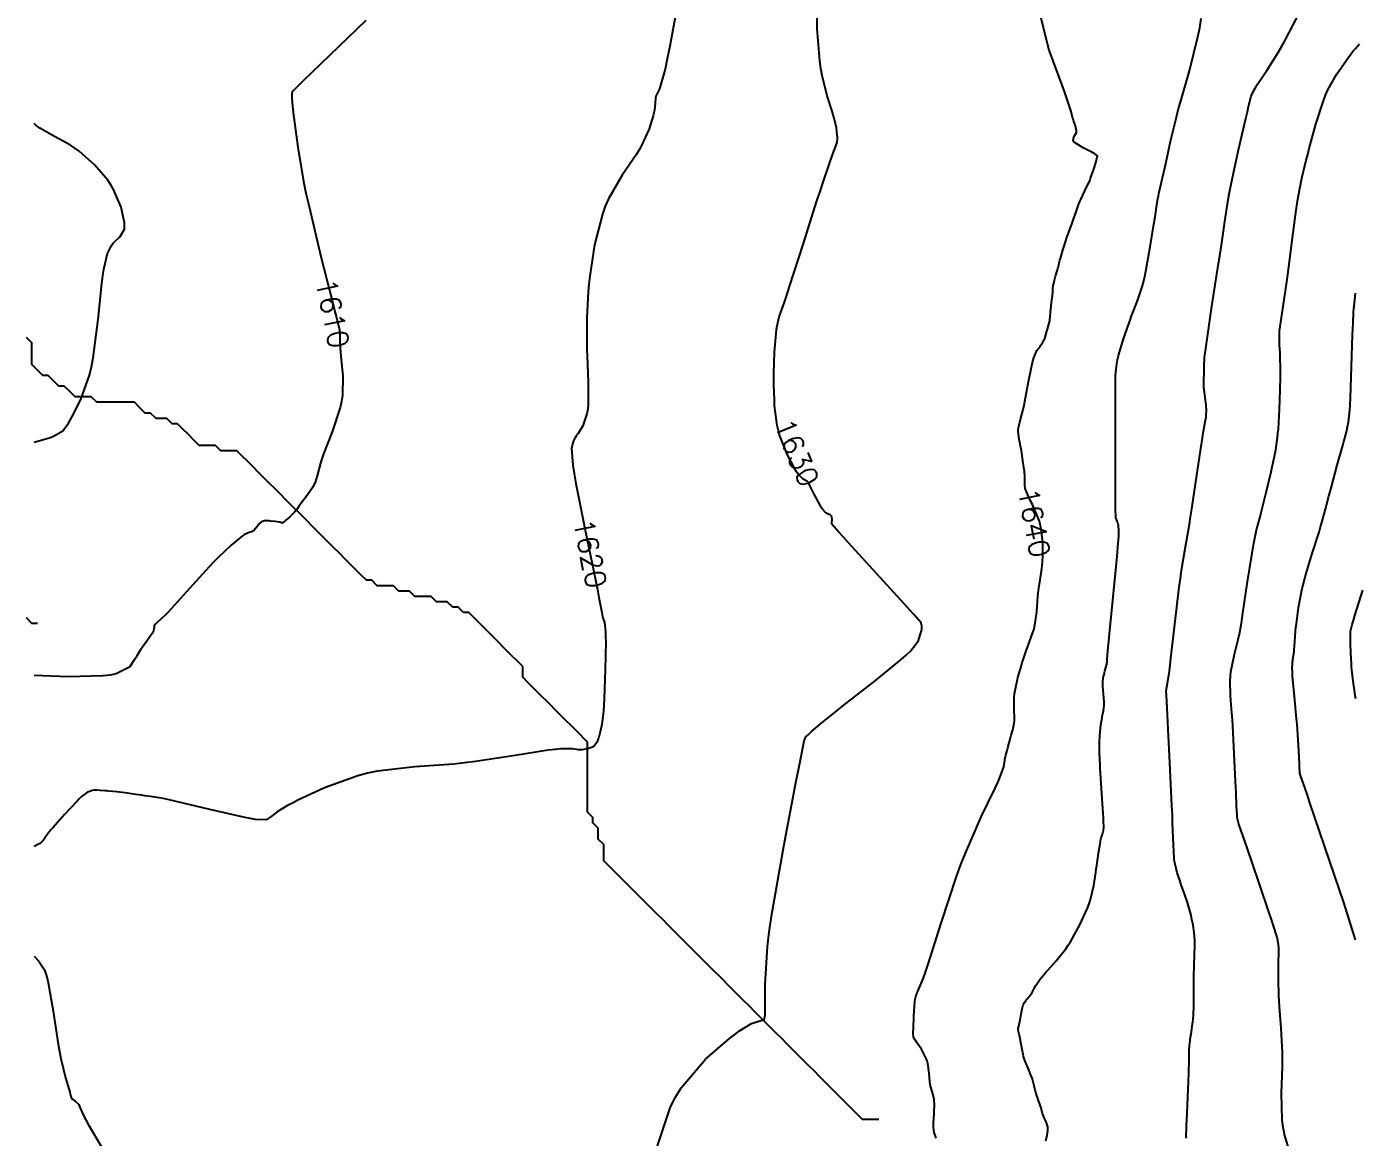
# Model space of a CAD drawing. Header units: metres. Extents: x 68 to 838477, y 94 to 1191015.
# Drawn here: x 837475.1 to 837721.4, y 1189446 to 1189651.9 of the extents above; entities that cross this region are included whole.
import ezdxf

# ---------------------------------------------------------------- set-up
doc = ezdxf.new("R2010")
doc.units = ezdxf.units.M
doc.header["$LTSCALE"] = 0.3
doc.layers.add('COTAS 10', color=1, linetype='Continuous')
doc.layers.add('DRENAJE', color=5, linetype='Continuous', lineweight=25)
doc.styles.get("Standard").update_dxf_attribs({"font": 'simplex.shx'})

msp = doc.modelspace()

# ---------------------------------------------------------------- linework, layer by layer
at = {"layer": 'COTAS 10'}
for points, elevation in [([(837596.44, 1189659.83), (837594.33, 1189648.28), (837593.86, 1189645.98), (837593.46, 1189644.07), (837592.41, 1189640.4), (837591.86, 1189639.31), (837591.76, 1189639.02), (837591.69, 1189638.73), (837591.61, 1189637.74), (837591.48, 1189636.43), (837591.38, 1189635.94), (837591.24, 1189635.41), (837590.5, 1189633.01), (837589.17, 1189630.02), (837588.67, 1189629.11), (837588.1, 1189628.16), (837585.54, 1189624.41), (837582.95, 1189619.99), (837582.37, 1189618.62), (837581.84, 1189617.19), (837580.39, 1189611.5), (837579.52, 1189605.7), (837579.35, 1189604.21), (837579.2, 1189602.77), (837578.95, 1189597.95), (837578.95, 1189593.4), (837578.97, 1189592.11), (837579.01, 1189590.83), (837579.2, 1189586.11), (837579.21, 1189581.95), (837579.12, 1189581.01), (837578.99, 1189580.17), (837578.21, 1189577.91), (837577.35, 1189576.54), (837577.17, 1189576.26), (837577.01, 1189576.03), (837576.68, 1189575.55), (837576.5, 1189575.15), (837576.44, 1189574.97), (837576.38, 1189574.75), (837576.14, 1189573.73), (837576.37, 1189570.61), (837576.61, 1189569.08), (837576.93, 1189567.26), (837577.42, 1189564.74), (837578.7, 1189558.27), (837580.55, 1189549.36), (837580.91, 1189547.59), (837581.2, 1189546.12), (837581.72, 1189543.33), (837581.85, 1189542.56), (837581.91, 1189542.35), (837581.96, 1189542.16), (837582.22, 1189541.5), (837582.43, 1189539.77), (837582.45, 1189538.9), (837582.46, 1189537.86), (837582.37, 1189532.68), (837582.17, 1189527.3), (837582.1, 1189526.13), (837582.03, 1189525.1), (837581.73, 1189522.55), (837581.46, 1189521.21), (837581.4, 1189520.93), (837581.34, 1189520.7), (837581.2, 1189520.23), (837581.08, 1189519.96), (837581.04, 1189519.86), (837580.99, 1189519.74), (837580.8, 1189519.2), (837580.41, 1189518.65), (837580.24, 1189518.51), (837580.04, 1189518.39), (837579.1, 1189518.04), (837578.01, 1189517.87), (837577.71, 1189517.86), (837577.42, 1189517.88), (837576.4, 1189518.07), (837574.14, 1189518.06), (837573.07, 1189517.94), (837571.82, 1189517.78), (837565.68, 1189516.79), (837558.33, 1189515.68), (837556.31, 1189515.44), (837554.3, 1189515.23), (837547.08, 1189514.71), (837540.15, 1189513.91), (837538.32, 1189513.52), (837536.53, 1189513.07), (837530.36, 1189510.84), (837525.41, 1189508.52), (837524.38, 1189508.01), (837523.51, 1189507.55), (837521.57, 1189506.39), (837520.68, 1189505.68), (837520.46, 1189505.51), (837520.24, 1189505.36), (837519.55, 1189504.92), (837517.57, 1189504.98), (837516.54, 1189505.15), (837515.3, 1189505.39), (837509.11, 1189506.79), (837502.83, 1189508.29), (837501.54, 1189508.58), (837500.45, 1189508.82), (837498.09, 1189509.25), (837497.02, 1189509.36), (837496.72, 1189509.4), (837496.43, 1189509.44), (837495.37, 1189509.61), (837494.19, 1189509.8), (837493.82, 1189509.85), (837493.42, 1189509.9), (837491.83, 1189510.08), (837490.31, 1189510.22), (837489.96, 1189510.25), (837489.64, 1189510.28), (837488.76, 1189510.35), (837488.16, 1189510.38), (837488.03, 1189510.38), (837487.91, 1189510.38), (837487.6, 1189510.38), (837487.29, 1189510.31), (837487.17, 1189510.27), (837487.03, 1189510.23), (837486.42, 1189510), (837485.33, 1189509.2), (837484.9, 1189508.79), (837484.41, 1189508.3), (837482.15, 1189505.87), (837480, 1189503.44), (837479.58, 1189502.95), (837479.23, 1189502.54), (837478.61, 1189501.75), (837478.47, 1189501.47), (837478.43, 1189501.4), (837478.39, 1189501.32), (837478.22, 1189501.04), (837477.78, 1189500.66), (837477.57, 1189500.52), (837477.31, 1189500.36), (837476.51, 1189499.93)], 1620), ([(837591.93, 1189444.07), (837594.49, 1189451.67), (837595.42, 1189453.51), (837596.44, 1189455.24), (837600.96, 1189460.55), (837605.41, 1189464.35), (837606.39, 1189465.12), (837607.26, 1189465.77), (837609.51, 1189467.13), (837610.81, 1189467.58), (837611.07, 1189467.66), (837611.3, 1189467.72), (837611.81, 1189467.8), (837612, 1189468.77), (837612.02, 1189469.41), (837612.04, 1189470.2), (837611.99, 1189474.35), (837612.45, 1189481.44), (837612.78, 1189484.08), (837613.2, 1189487.01), (837615.47, 1189500.03), (837617.79, 1189512.11), (837618.24, 1189514.45), (837618.61, 1189516.34), (837619.27, 1189519.55), (837619.39, 1189519.87), (837619.42, 1189519.95), (837619.45, 1189520.02), (837619.56, 1189520.25), (837620.03, 1189520.73), (837620.29, 1189520.97), (837620.61, 1189521.25), (837622.23, 1189522.63), (837624.99, 1189524.88), (837626.03, 1189525.7), (837627.19, 1189526.62), (837632.38, 1189530.66), (837637.25, 1189534.62), (837638.21, 1189535.48), (837639, 1189536.24), (837640.45, 1189538.15), (837640.74, 1189539.17), (837640.8, 1189539.36), (837640.84, 1189539.53), (837640.93, 1189539.82), (837640.95, 1189539.87), (837640.96, 1189539.89), (837640.96, 1189539.9), (837640.98, 1189539.96), (837641, 1189540.01), (837641.01, 1189540.03), (837641.01, 1189540.04), (837641.02, 1189540.1), (837641.02, 1189540.16), (837641.03, 1189540.18), (837641.03, 1189540.19), (837641.03, 1189540.25), (837641.04, 1189540.32), (837641.04, 1189540.34), (837641.04, 1189540.36), (837641.05, 1189540.43), (837641.07, 1189540.5), (837641.07, 1189540.53), (837641.07, 1189540.55), (837641.08, 1189540.63), (837641.08, 1189540.71), (837641.08, 1189540.73), (837641.07, 1189540.75), (837641.07, 1189540.82), (837641.06, 1189540.89), (837641.04, 1189540.92), (837641.02, 1189540.99), (837641, 1189541.06), (837640.99, 1189541.08), (837640.98, 1189541.1), (837640.96, 1189541.18), (837640.94, 1189541.27), (837640.93, 1189541.3), (837640.93, 1189541.33), (837640.91, 1189541.43), (837639.63, 1189542.9), (837638.83, 1189543.79), (837637.83, 1189544.88), (837627.43, 1189556.25), (837626.44, 1189557.35), (837625.64, 1189558.23), (837624.37, 1189559.68), (837624.38, 1189559.86), (837624.39, 1189559.94), (837624.4, 1189560.04), (837624.43, 1189560.51), (837624.4, 1189560.99), (837624.36, 1189561.1), (837624.32, 1189561.19), (837624.06, 1189561.41), (837623.71, 1189561.57), (837623.61, 1189561.62), (837623.51, 1189561.68), (837623.13, 1189561.9), (837622.62, 1189562.48), (837622.44, 1189562.75), (837622.24, 1189563.08), (837621.39, 1189564.69), (837621.1, 1189565.27), (837620.6, 1189566.28), (837620.44, 1189566.6), (837620.31, 1189566.87), (837620.05, 1189567.41), (837619.84, 1189567.62), (837619.74, 1189567.69), (837619.62, 1189567.76), (837619.03, 1189568.06), (837618.15, 1189568.96), (837617.84, 1189569.42), (837617.5, 1189569.96), (837616.08, 1189572.67), (837614.75, 1189576.05), (837614.48, 1189577.02), (837614.25, 1189578), (837613.77, 1189581.68), (837613.73, 1189582.79), (837613.65, 1189585.49), (837613.64, 1189586.57), (837613.65, 1189587.65), (837613.77, 1189591.6), (837614.03, 1189595.03), (837614.11, 1189595.78), (837614.21, 1189596.45), (837614.63, 1189598.11), (837615.6, 1189600.84), (837616.04, 1189602.18), (837616.55, 1189603.76), (837619.05, 1189611.55), (837621.62, 1189619.62), (837622.19, 1189621.37), (837622.7, 1189622.91), (837624, 1189626.74), (837624.75, 1189628.82), (837624.9, 1189629.26), (837625.04, 1189629.64), (837625.33, 1189630.53), (837625.4, 1189631.24), (837625.4, 1189631.5), (837625.38, 1189631.8), (837625.21, 1189633.14), (837624.8, 1189634.99), (837624.63, 1189635.61), (837624.43, 1189636.28), (837623.51, 1189639.08), (837622.57, 1189642.88), (837622.36, 1189644.18), (837622.17, 1189645.58), (837621.68, 1189651.53), (837621.56, 1189657.12)], 1630), ([(837643.68, 1189445.87), (837643.63, 1189446.07), (837643.57, 1189446.27), (837643.36, 1189446.95), (837643.22, 1189447.88), (837643.21, 1189448.24), (837643.21, 1189448.64), (837643.32, 1189450.44), (837643.38, 1189452.32), (837643.36, 1189452.76), (837643.32, 1189453.17), (837643.02, 1189454.38), (837642.67, 1189455.53), (837642.6, 1189455.9), (837642.54, 1189456.3), (837642.43, 1189457.95), (837642.18, 1189459.72), (837642.03, 1189460.21), (837641.86, 1189460.68), (837640.97, 1189462.36), (837640.08, 1189463.7), (837639.9, 1189463.97), (837639.76, 1189464.18), (837639.5, 1189464.58), (837639.47, 1189465.26), (837639.47, 1189465.65), (837639.48, 1189466.13), (837639.56, 1189468.59), (837639.74, 1189471.14), (837639.82, 1189471.68), (837639.91, 1189472.13), (837640.34, 1189473.15), (837641.3, 1189475.4), (837641.73, 1189476.63), (837642.22, 1189478.12), (837644.61, 1189485.71), (837647.49, 1189494.41), (837648.3, 1189496.61), (837649.12, 1189498.72), (837652.14, 1189505.56), (837654.63, 1189510.77), (837655.11, 1189511.84), (837655.51, 1189512.75), (837656.22, 1189514.69), (837656.36, 1189515.57), (837656.41, 1189515.81), (837656.46, 1189516.05), (837656.64, 1189516.89), (837656.85, 1189517.74), (837656.91, 1189517.98), (837656.97, 1189518.23), (837657.21, 1189519.14), (837657.47, 1189520.09), (837657.54, 1189520.36), (837657.62, 1189520.62), (837657.93, 1189521.6), (837658.17, 1189522.79), (837658.2, 1189523.2), (837658.21, 1189523.64), (837658.15, 1189525.49), (837658.17, 1189527.63), (837658.23, 1189528.25), (837658.32, 1189528.89), (837658.86, 1189531.28), (837659.51, 1189533.51), (837659.67, 1189534.05), (837659.83, 1189534.54), (837660.31, 1189536.01), (837660.75, 1189537.23), (837660.88, 1189537.57), (837661, 1189537.91), (837661.46, 1189539.11), (837661.85, 1189540.31), (837661.94, 1189540.65), (837662.02, 1189540.99), (837662.21, 1189542.22), (837662.34, 1189543.48), (837662.37, 1189543.84), (837662.4, 1189544.21), (837662.5, 1189545.56), (837662.63, 1189546.98), (837662.68, 1189547.4), (837662.74, 1189547.81), (837663, 1189549.38), (837663.26, 1189551.03), (837663.31, 1189551.49), (837663.36, 1189551.97), (837663.48, 1189553.7), (837663.5, 1189555.41), (837663.48, 1189555.87), (837663.46, 1189556.32), (837663.3, 1189557.86), (837663.11, 1189559.13), (837663.06, 1189559.4), (837663.01, 1189559.64), (837662.86, 1189560.23), (837662.67, 1189560.72), (837662.59, 1189560.9), (837662.51, 1189561.1), (837662.14, 1189562), (837661.68, 1189563.05), (837661.54, 1189563.35), (837661.4, 1189563.66), (837660.85, 1189564.81), (837660.38, 1189565.86), (837660.29, 1189566.11), (837660.22, 1189566.33), (837660.11, 1189566.97), (837660.11, 1189567.41), (837660.11, 1189567.82), (837660.11, 1189567.99), (837660.12, 1189568.04), (837660.12, 1189568.09), (837660.15, 1189568.3), (837660.13, 1189568.86), (837660.1, 1189569.13), (837660.06, 1189569.45), (837659.91, 1189570.65), (837659.85, 1189571.04), (837659.58, 1189572.88), (837659.5, 1189573.37), (837659.42, 1189573.84), (837659.11, 1189575.44), (837658.93, 1189576.86), (837658.93, 1189577.21), (837658.95, 1189577.55), (837659.19, 1189578.64), (837659.66, 1189580.28), (837659.82, 1189580.97), (837659.99, 1189581.76), (837660.7, 1189585.48), (837661.44, 1189589.13), (837661.63, 1189589.89), (837661.8, 1189590.53), (837662.37, 1189591.92), (837662.84, 1189592.54), (837662.96, 1189592.7), (837663.07, 1189592.85), (837663.41, 1189593.34), (837663.69, 1189593.83), (837663.76, 1189593.98), (837663.82, 1189594.14), (837664.02, 1189594.78), (837664.21, 1189595.46), (837664.27, 1189595.65), (837664.32, 1189595.84), (837664.54, 1189596.53), (837664.73, 1189597.2), (837664.77, 1189597.38), (837664.8, 1189597.55), (837664.85, 1189598.15), (837664.89, 1189598.9), (837664.92, 1189599.17), (837664.95, 1189599.47), (837665.1, 1189600.77), (837665.26, 1189602.06), (837665.29, 1189602.35), (837665.31, 1189602.6), (837665.35, 1189603.27), (837665.42, 1189603.92), (837665.47, 1189604.16), (837665.53, 1189604.43), (837665.85, 1189605.65), (837666.18, 1189606.82), (837666.25, 1189607.07), (837666.3, 1189607.28), (837666.42, 1189607.78), (837666.56, 1189608.37), (837666.64, 1189608.65), (837666.73, 1189608.96), (837667.19, 1189610.5), (837667.72, 1189612.21), (837667.86, 1189612.63), (837668, 1189613.03), (837668.46, 1189614.31), (837668.91, 1189615.5), (837669.04, 1189615.86), (837669.17, 1189616.22), (837669.63, 1189617.61), (837670.16, 1189619.08), (837670.33, 1189619.49), (837670.51, 1189619.9), (837671.23, 1189621.38), (837671.97, 1189622.93), (837672.16, 1189623.37), (837672.34, 1189623.82), (837672.94, 1189625.52), (837673.37, 1189626.95), (837673.45, 1189627.25), (837673.51, 1189627.49), (837673.58, 1189627.99), (837673.14, 1189628.33), (837672.89, 1189628.48), (837672.58, 1189628.66), (837670.96, 1189629.48), (837669.48, 1189630.38), (837669.25, 1189630.6), (837669.1, 1189630.82), (837669.23, 1189631.5), (837669.67, 1189632.18), (837669.72, 1189632.39), (837669.74, 1189632.61), (837669.54, 1189633.52), (837669.17, 1189634.52), (837669.07, 1189634.81), (837668.98, 1189635.1), (837668.7, 1189636.2), (837667.92, 1189638.62), (837667.53, 1189639.75), (837667.05, 1189641.09), (837664.67, 1189647.56), (837662.85, 1189654.67)], 1640), ([(837664.05, 1189445.36), (837664.28, 1189446.42), (837664.4, 1189447.23), (837664.43, 1189447.46), (837664.42, 1189447.74), (837664.39, 1189448.01), (837664.1, 1189448.92), (837663.73, 1189449.68), (837663.65, 1189449.86), (837663.59, 1189450.02), (837663.44, 1189450.47), (837663.32, 1189450.94), (837663.26, 1189451.12), (837663.2, 1189451.31), (837662.92, 1189452.16), (837662.64, 1189453), (837662.57, 1189453.18), (837662.52, 1189453.33), (837662.38, 1189453.72), (837662.25, 1189454.16), (837662.19, 1189454.34), (837662.14, 1189454.56), (837661.87, 1189455.58), (837661.6, 1189456.6), (837661.54, 1189456.82), (837661.49, 1189457), (837661.34, 1189457.43), (837661.15, 1189457.86), (837661.07, 1189458.05), (837660.98, 1189458.26), (837660.57, 1189459.28), (837660.17, 1189460.28), (837660.1, 1189460.49), (837660.03, 1189460.67), (837659.91, 1189461.05), (837659.83, 1189461.51), (837659.78, 1189461.73), (837659.73, 1189462), (837659.47, 1189463.29), (837659.2, 1189464.61), (837659.15, 1189464.89), (837659.09, 1189465.12), (837658.96, 1189465.68), (837658.91, 1189466.01), (837658.91, 1189466.11), (837658.92, 1189466.21), (837659, 1189466.62), (837659.14, 1189467.25), (837659.19, 1189467.48), (837659.25, 1189467.75), (837659.48, 1189468.95), (837659.73, 1189470.12), (837659.8, 1189470.36), (837659.86, 1189470.58), (837660.07, 1189471.06), (837660.33, 1189471.4), (837660.42, 1189471.51), (837660.52, 1189471.63), (837660.95, 1189472.15), (837661.39, 1189472.73), (837661.49, 1189472.89), (837661.59, 1189473.04), (837661.88, 1189473.6), (837662.19, 1189474.19), (837662.3, 1189474.38), (837662.42, 1189474.56), (837662.95, 1189475.31), (837663.78, 1189476.33), (837664.09, 1189476.69), (837664.44, 1189477.08), (837665.97, 1189478.78), (837667.72, 1189480.97), (837668.19, 1189481.67), (837668.67, 1189482.4), (837670.35, 1189485.4), (837671.75, 1189488.51), (837672.05, 1189489.32), (837672.31, 1189490.1), (837672.93, 1189492.73), (837673.28, 1189495.15), (837673.38, 1189495.8), (837673.47, 1189496.44), (837673.81, 1189498.69), (837674.08, 1189500.47), (837674.14, 1189500.81), (837674.19, 1189501.09), (837674.28, 1189501.57), (837674.34, 1189501.72), (837674.37, 1189501.79), (837674.4, 1189501.87), (837674.55, 1189502.26), (837674.69, 1189502.73), (837674.72, 1189502.86), (837674.74, 1189502.99), (837674.78, 1189503.46), (837674.73, 1189504.7), (837674.7, 1189505.32), (837674.65, 1189506.05), (837674.42, 1189509.69), (837674.17, 1189513.52), (837674.12, 1189514.38), (837674.08, 1189515.15), (837674, 1189517.22), (837673.99, 1189518.61), (837673.99, 1189518.97), (837674, 1189519.31), (837674.05, 1189520.42), (837674.13, 1189521.42), (837674.16, 1189521.69), (837674.19, 1189521.95), (837674.31, 1189522.89), (837674.45, 1189523.78), (837674.5, 1189524.03), (837674.54, 1189524.27), (837674.71, 1189525.12), (837674.82, 1189526.11), (837674.83, 1189526.43), (837674.82, 1189526.78), (837674.7, 1189528.22), (837674.58, 1189529.65), (837674.58, 1189529.99), (837674.58, 1189530.31), (837674.69, 1189531.26), (837674.88, 1189532.03), (837674.93, 1189532.23), (837674.98, 1189532.43), (837675.16, 1189533.11), (837675.31, 1189533.76), (837675.34, 1189533.93), (837675.37, 1189534.11), (837675.41, 1189534.74), (837675.58, 1189536.88), (837675.68, 1189538.02), (837675.81, 1189539.39), (837677.17, 1189553.1), (837677.29, 1189554.44), (837677.39, 1189555.53), (837677.55, 1189557.46), (837677.54, 1189557.8), (837677.54, 1189557.99), (837677.54, 1189558.32), (837677.55, 1189558.64), (837677.55, 1189558.72), (837677.55, 1189558.8), (837677.53, 1189559.09), (837677.5, 1189559.35), (837677.49, 1189559.42), (837677.48, 1189559.48), (837677.43, 1189559.71), (837677.37, 1189559.92), (837677.36, 1189559.97), (837677.33, 1189560.03), (837677.25, 1189560.24), (837677.16, 1189560.45), (837677.11, 1189560.56), (837677.02, 1189560.75), (837676.95, 1189562.73), (837676.94, 1189563.91), (837676.93, 1189565.37), (837676.92, 1189572.92), (837676.93, 1189580.81), (837676.93, 1189582.47), (837676.93, 1189583.91), (837676.93, 1189587.24), (837677.17, 1189589.45), (837677.32, 1189590.18), (837677.51, 1189590.96), (837678.49, 1189594.24), (837679.64, 1189597.52), (837679.93, 1189598.31), (837680.2, 1189599.04), (837681.11, 1189601.27), (837681.95, 1189603.87), (837682.19, 1189604.84), (837682.43, 1189605.92), (837683.32, 1189610.72), (837684.07, 1189615.33), (837684.22, 1189616.28), (837684.35, 1189617.09), (837684.61, 1189618.88), (837684.81, 1189620.06), (837684.89, 1189620.49), (837684.99, 1189620.97), (837685.45, 1189623.08), (837686.06, 1189625.75), (837686.25, 1189626.58), (837686.44, 1189627.45), (837687.2, 1189630.93), (837688.22, 1189635.16), (837688.58, 1189636.52), (837688.97, 1189637.95), (837690.64, 1189643.76), (837692.22, 1189650.01), (837692.56, 1189651.71), (837692.85, 1189653.41)], 1650), ([(837690.08, 1189445.85), (837690.06, 1189446.09), (837690.06, 1189446.15), (837690.05, 1189446.21), (837690.04, 1189446.41), (837690.08, 1189447.61), (837690.1, 1189448.3), (837690.14, 1189449.15), (837690.33, 1189453.49), (837690.53, 1189457.94), (837690.56, 1189458.85), (837690.59, 1189459.63), (837690.61, 1189461.25), (837690.6, 1189461.93), (837690.6, 1189462.11), (837690.6, 1189462.28), (837690.64, 1189462.86), (837690.73, 1189463.62), (837690.77, 1189463.9), (837690.81, 1189464.22), (837691.02, 1189465.62), (837691.24, 1189467.11), (837691.29, 1189467.48), (837691.33, 1189467.83), (837691.43, 1189468.92), (837691.48, 1189470.26), (837691.48, 1189470.76), (837691.49, 1189471.33), (837691.48, 1189473.85), (837691.49, 1189476.54), (837691.5, 1189477.2), (837691.52, 1189477.84), (837691.6, 1189479.85), (837691.66, 1189481.57), (837691.65, 1189482.03), (837691.64, 1189482.47), (837691.52, 1189483.99), (837691.31, 1189485.39), (837691.25, 1189485.76), (837691.18, 1189486.13), (837690.89, 1189487.4), (837690.51, 1189488.73), (837690.39, 1189489.13), (837690.26, 1189489.55), (837689.72, 1189491.2), (837689.14, 1189492.86), (837688.99, 1189493.29), (837688.85, 1189493.7), (837688.37, 1189495.08), (837687.99, 1189496.65), (837687.91, 1189497.19), (837687.84, 1189497.78), (837687.69, 1189500.26), (837687.54, 1189504.27), (837687.48, 1189505.83), (837687.4, 1189507.57), (837687.03, 1189515.45), (837686.67, 1189522.94), (837686.59, 1189524.43), (837686.52, 1189525.66), (837686.37, 1189528.03), (837686.36, 1189528.8), (837686.38, 1189529.03), (837686.4, 1189529.27), (837686.58, 1189530.18), (837686.94, 1189532.45), (837687.08, 1189533.54), (837687.23, 1189534.84), (837687.95, 1189541.19), (837688.76, 1189548.05), (837688.97, 1189549.66), (837689.18, 1189551.15), (837689.89, 1189555.49), (837690.64, 1189559.68), (837690.87, 1189561.07), (837691.1, 1189562.57), (837692.04, 1189568.8), (837692.88, 1189574.51), (837693.06, 1189575.67), (837693.21, 1189576.65), (837693.56, 1189578.68), (837693.72, 1189579.51), (837693.74, 1189579.73), (837693.77, 1189579.95), (837693.8, 1189580.7), (837693.73, 1189581.82), (837693.69, 1189582.27), (837693.63, 1189582.77), (837693.34, 1189585.09), (837693.35, 1189589.04), (837693.47, 1189590.57), (837693.66, 1189592.29), (837694.79, 1189600.1), (837696.06, 1189608.02), (837696.34, 1189609.81), (837696.58, 1189611.43), (837697.18, 1189615.83), (837697.81, 1189619.85), (837698.07, 1189621.23), (837698.37, 1189622.72), (837699.76, 1189629.07), (837701.12, 1189634.93), (837701.39, 1189636.11), (837701.62, 1189637.1), (837702.11, 1189639.07), (837702.67, 1189640.24), (837702.95, 1189640.72), (837703.29, 1189641.26), (837704.97, 1189643.79), (837707.1, 1189647.13), (837707.71, 1189648.19), (837708.34, 1189649.3), (837710.7, 1189653.79)], 1660), ([(837537.99, 1189653.05), (837529.57, 1189644.95), (837527.95, 1189643.39), (837526.64, 1189642.12), (837524.47, 1189639.99), (837524.35, 1189639.77), (837524.33, 1189639.71), (837524.31, 1189639.65), (837524.27, 1189639.44), (837524.28, 1189639.07), (837524.29, 1189638.91), (837524.3, 1189638.72), (837524.35, 1189637.84), (837524.56, 1189635.94), (837524.66, 1189635.11), (837524.78, 1189634.15), (837525.38, 1189629.6), (837526.47, 1189623.2), (837526.91, 1189621.08), (837527.41, 1189618.81), (837529.48, 1189610.14), (837529.67, 1189609.35), (837531.81, 1189600.91), (837532.22, 1189599.29), (837532.55, 1189597.97), (837533.1, 1189595.76), (837533.15, 1189595.29), (837533.16, 1189595.06), (837533.17, 1189594.79), (837533.21, 1189593.47), (837533.32, 1189591.53), (837533.37, 1189590.88), (837533.43, 1189590.17), (837533.75, 1189587.18), (837533.67, 1189583.56), (837533.49, 1189582.46), (837533.24, 1189581.32), (837531.77, 1189576.84), (837530.17, 1189572.73), (837529.84, 1189571.82), (837529.57, 1189571.01), (837529.02, 1189568.92), (837528.59, 1189567.44), (837528.39, 1189567.01), (837528.17, 1189566.58), (837527.08, 1189564.97), (837526.03, 1189563.61), (837525.82, 1189563.33), (837525.65, 1189563.09), (837525.33, 1189562.6), (837525.07, 1189562.25), (837524.93, 1189562.1), (837524.77, 1189561.94), (837523.95, 1189561.14), (837523.13, 1189560.38), (837522.97, 1189560.23), (837522.83, 1189560.11), (837522.58, 1189559.91), (837522.51, 1189559.9), (837522.5, 1189559.9), (837522.48, 1189559.91), (837522.44, 1189559.95), (837522.22, 1189560.02), (837522.09, 1189560.05), (837521.94, 1189560.08), (837521.18, 1189560.19), (837520.31, 1189560.28), (837520.09, 1189560.3), (837519.89, 1189560.31), (837519.24, 1189560.31), (837518.68, 1189560.13), (837518.53, 1189560.02), (837518.38, 1189559.9), (837517.84, 1189559.24), (837517.3, 1189558.58), (837517.14, 1189558.45), (837516.98, 1189558.34), (837516.39, 1189558.14), (837515.51, 1189557.76), (837515.17, 1189557.53), (837514.78, 1189557.26), (837513.06, 1189555.83), (837510.65, 1189553.53), (837509.85, 1189552.7), (837508.98, 1189551.79), (837505.34, 1189547.8), (837501.97, 1189544.08), (837501.28, 1189543.33), (837500.69, 1189542.71), (837499.41, 1189541.51), (837498.94, 1189541.13), (837498.86, 1189541.02), (837498.8, 1189540.92), (837498.77, 1189540.53), (837498.65, 1189539.94), (837498.53, 1189539.7), (837498.38, 1189539.43), (837497.52, 1189538.18), (837496.6, 1189536.93), (837496.41, 1189536.65), (837496.25, 1189536.41), (837495.89, 1189535.82), (837495.52, 1189535.19), (837495.35, 1189534.93), (837495.15, 1189534.63), (837494.19, 1189533.22), (837491.75, 1189531.95), (837490.62, 1189531.72), (837489.3, 1189531.56), (837482.88, 1189531.43), (837476.51, 1189531.66)], 1610), ([(837709.68, 1189441.86), (837708.24, 1189446.56), (837708, 1189447.9), (837707.82, 1189449.24), (837707.71, 1189454.21), (837707.89, 1189459.14), (837707.89, 1189460.45), (837707.87, 1189461.75), (837707.64, 1189466.25), (837707.34, 1189470.31), (837707.28, 1189471.32), (837707.23, 1189472.29), (837707.15, 1189475.37), (837707.14, 1189477.75), (837707.15, 1189478.27), (837707.15, 1189478.74), (837707.19, 1189479.93), (837707.21, 1189480.71), (837707.21, 1189480.92), (837707.2, 1189481.11), (837707.15, 1189481.8), (837707.06, 1189482.43), (837707.03, 1189482.6), (837707, 1189482.76), (837706.86, 1189483.34), (837706.25, 1189485.24), (837705.92, 1189486.24), (837705.51, 1189487.45), (837703.43, 1189493.54), (837701.33, 1189499.69), (837700.9, 1189500.93), (837700.54, 1189501.98), (837699.81, 1189504.09), (837699.57, 1189505.1), (837699.52, 1189505.44), (837699.47, 1189505.81), (837699.38, 1189507.4), (837699.28, 1189509.96), (837699.24, 1189510.95), (837699.19, 1189512.06), (837698.96, 1189517.1), (837698.68, 1189522.3), (837698.6, 1189523.51), (837698.52, 1189524.64), (837698.24, 1189527.88), (837698.19, 1189530.66), (837698.25, 1189531.48), (837698.35, 1189532.33), (837698.98, 1189535.6), (837699.67, 1189538.35), (837699.8, 1189538.88), (837699.9, 1189539.31), (837700.07, 1189539.99), (837700.27, 1189541.32), (837700.55, 1189543.21), (837701.36, 1189548.67), (837702.25, 1189554.34), (837702.44, 1189555.51), (837702.62, 1189556.5), (837703.09, 1189558.67), (837703.57, 1189560.36), (837703.75, 1189561.05), (837703.95, 1189561.85), (837704.86, 1189565.55), (837705.77, 1189569.41), (837705.97, 1189570.3), (837706.16, 1189571.13), (837706.66, 1189573.49), (837706.99, 1189575.77), (837707.06, 1189576.55), (837707.13, 1189577.39), (837707.33, 1189580.95), (837707.46, 1189584.54), (837707.48, 1189585.41), (837707.5, 1189586.21), (837707.53, 1189588.64), (837707.49, 1189590.54), (837707.47, 1189591.01), (837707.44, 1189591.46), (837707.31, 1189592.9), (837707.31, 1189594.78), (837707.37, 1189595.51), (837707.46, 1189596.33), (837707.99, 1189600.05), (837708.7, 1189604.62), (837708.89, 1189605.98), (837709.08, 1189607.38), (837709.75, 1189612.77), (837710.42, 1189617.91), (837710.61, 1189619.15), (837710.8, 1189620.31), (837711.48, 1189623.82), (837712.3, 1189627.17), (837712.57, 1189628.23), (837712.86, 1189629.34), (837714.07, 1189633.82), (837715.47, 1189638.18), (837715.88, 1189639.22), (837716.3, 1189640.19), (837717.89, 1189643.07), (837719.3, 1189645.11), (837719.61, 1189645.55), (837719.88, 1189645.93), (837720.55, 1189646.85), (837721.05, 1189647.48), (837721.22, 1189647.68), (837721.4, 1189647.89), (837722.15, 1189648.76)], 1670), ([(837476.51, 1189574.91), (837478.69, 1189575.5), (837479.54, 1189575.78), (837480.26, 1189576.05), (837481.86, 1189576.98), (837482.87, 1189578.41), (837483.22, 1189579), (837483.6, 1189579.67), (837485.21, 1189582.81), (837486.8, 1189587.32), (837487.16, 1189588.87), (837487.49, 1189590.54), (837488.4, 1189597.64), (837489.09, 1189604.34), (837489.28, 1189605.76), (837489.46, 1189606.99), (837490.13, 1189609.87), (837490.89, 1189611.36), (837491.14, 1189611.71), (837491.41, 1189612.04), (837492.49, 1189613.04), (837493.25, 1189614.37), (837493.3, 1189614.92), (837493.28, 1189615.55), (837492.66, 1189618.45), (837491.25, 1189621.74), (837490.74, 1189622.6), (837490.18, 1189623.45), (837487.73, 1189626.34), (837484.89, 1189628.82), (837484.08, 1189629.41), (837483.27, 1189629.95), (837480.29, 1189631.55), (837477.56, 1189633.1), (837476.91, 1189633.62), (837476.51, 1189633.98)], 1600), ([(837721.42, 1189482.63), (837720.83, 1189484.61), (837719.65, 1189488.39), (837719.14, 1189489.95), (837718.54, 1189491.75), (837715.7, 1189500.1), (837712.97, 1189508.07), (837712.44, 1189509.63), (837712.01, 1189510.9), (837711.25, 1189513.1), (837711.14, 1189513.54), (837711.12, 1189513.69), (837711.1, 1189513.85), (837711.06, 1189514.54), (837711.02, 1189515.65), (837711, 1189516.08), (837710.98, 1189516.56), (837710.88, 1189518.74), (837710.69, 1189521.66), (837710.61, 1189522.6), (837710.52, 1189523.61), (837710.11, 1189527.73), (837709.77, 1189531.54), (837709.73, 1189532.34), (837709.7, 1189533.04), (837709.79, 1189534.65), (837709.98, 1189535.7), (837710.03, 1189536.04), (837710.07, 1189536.4), (837710.17, 1189537.9), (837710.32, 1189539.87), (837710.39, 1189540.53), (837710.47, 1189541.25), (837710.89, 1189544.24), (837711.57, 1189547.79), (837711.83, 1189548.86), (837712.12, 1189549.96), (837713.4, 1189554.24), (837714.67, 1189558.25), (837714.95, 1189559.18), (837715.21, 1189560.03), (837715.87, 1189562.46), (837716.48, 1189564.88), (837716.71, 1189565.73), (837716.96, 1189566.65), (837718.05, 1189570.61), (837719.07, 1189574.28), (837719.28, 1189575.02), (837719.44, 1189575.63), (837719.76, 1189576.84), (837719.87, 1189577.37), (837719.91, 1189577.56), (837719.95, 1189577.76), (837720.14, 1189578.64), (837720.35, 1189580.82), (837720.41, 1189581.85), (837720.47, 1189583.06), (837720.7, 1189588.94), (837720.9, 1189594.78), (837720.94, 1189595.96), (837720.98, 1189596.96), (837721.08, 1189598.98), (837721.14, 1189599.72), (837721.16, 1189599.91), (837721.18, 1189600.09), (837721.24, 1189600.65), (837721.45, 1189602.5)], 1680), ([(837721.46, 1189527.34), (837721.37, 1189527.93), (837721.29, 1189528.51), (837721, 1189530.61), (837720.75, 1189532.68), (837720.7, 1189533.25), (837720.66, 1189533.82), (837720.56, 1189535.85), (837720.52, 1189537.59), (837720.51, 1189537.96), (837720.5, 1189538.29), (837720.48, 1189539.1), (837720.47, 1189539.53), (837720.47, 1189539.62), (837720.47, 1189539.7), (837720.47, 1189539.88), (837720.82, 1189541.1), (837721.05, 1189541.84), (837721.32, 1189542.75), (837722.77, 1189547.47)], 1690), ([(837476.51, 1189479.6), (837477.36, 1189478.73), (837478.47, 1189477.09), (837478.76, 1189476.18), (837479.05, 1189475.07), (837480.05, 1189469.43), (837480.99, 1189463.32), (837481.24, 1189461.92), (837481.49, 1189460.64), (837482.34, 1189457.08), (837483.01, 1189454.85), (837483.13, 1189454.42), (837483.23, 1189454.06), (837483.36, 1189453.44), (837483.45, 1189453.27), (837483.53, 1189453.2), (837483.62, 1189453.11), (837484.14, 1189452.73), (837484.68, 1189452.25), (837484.8, 1189452.1), (837484.9, 1189451.95), (837485.12, 1189451.34), (837485.79, 1189449.87), (837486.17, 1189449.16), (837486.63, 1189448.33), (837489.02, 1189444.25)], 1620)]:
    msp.add_lwpolyline(points, dxfattribs=dict(at, elevation=elevation))
at = {"layer": 'DRENAJE'}
for points in [[(837556.1, 1189543.31, 0), (837555.1, 1189544.31, 0), (837554.1, 1189544.31, 0), (837553.1, 1189545.31, 0), (837551.1, 1189545.31, 0), (837550.1, 1189546.31, 0), (837547.1, 1189546.31, 0), (837546.1, 1189547.31, 0), (837544.1, 1189547.31, 0), (837543.1, 1189548.3, 0), (837540.1, 1189548.3, 0), (837539.1, 1189549.3, 0), (837538.1, 1189549.3, 0), (837537.1, 1189550.3, 0), (837536.1, 1189551.3, 0), (837535.1, 1189552.3, 0), (837534.1, 1189553.3, 0), (837533.1, 1189554.3, 0), (837532.1, 1189555.3, 0), (837531.1, 1189556.3, 0), (837530.11, 1189557.3, 0), (837529.11, 1189558.3, 0), (837528.11, 1189559.3, 0), (837527.11, 1189560.3, 0), (837526.11, 1189561.3, 0), (837524.11, 1189563.3, 0), (837523.11, 1189564.3, 0), (837522.11, 1189565.3, 0), (837521.11, 1189566.3, 0), (837520.11, 1189567.3, 0), (837519.11, 1189568.3, 0), (837518.11, 1189569.3, 0), (837517.11, 1189570.3, 0), (837516.11, 1189571.3, 0), (837515.11, 1189572.3, 0), (837514.11, 1189573.3, 0), (837511.11, 1189573.3, 0), (837510.11, 1189574.3, 0), (837507.11, 1189574.3, 0), (837506.11, 1189575.3, 0), (837505.11, 1189576.3, 0), (837504.11, 1189577.3, 0), (837503.11, 1189578.29, 0), (837502.11, 1189578.29, 0), (837501.11, 1189579.29, 0), (837499.12, 1189579.29, 0), (837498.12, 1189580.29, 0), (837497.12, 1189580.29, 0), (837496.12, 1189581.29, 0), (837495.12, 1189582.29, 0), (837488.12, 1189582.29, 0), (837487.12, 1189583.29, 0), (837484.12, 1189583.29, 0), (837483.12, 1189584.29, 0), (837482.12, 1189585.29, 0), (837481.12, 1189585.29, 0), (837480.12, 1189586.29, 0), (837479.12, 1189587.29, 0), (837478.12, 1189587.29, 0), (837476.12, 1189589.29, 0), (837476.12, 1189593.29, 0), (837475.12, 1189594.29, 0)], [(837558.1, 1189542.31, 0), (837557.1, 1189543.31, 0), (837556.1, 1189543.31, 0)], [(837477.12, 1189541.31, 0), (837476.12, 1189541.31, 0), (837475.12, 1189542.31, 0)], [(837567.09, 1189533.31, 0), (837566.09, 1189534.31, 0), (837565.09, 1189535.31, 0), (837564.09, 1189536.31, 0), (837562.09, 1189538.31, 0), (837561.09, 1189539.31, 0), (837560.1, 1189540.31, 0), (837559.1, 1189541.31, 0), (837558.1, 1189542.31, 0)], [(837633.07, 1189449.34, 0), (837630.07, 1189449.34, 0), (837629.07, 1189450.34, 0), (837628.07, 1189451.34, 0), (837627.07, 1189452.34, 0), (837625.07, 1189454.34, 0), (837623.07, 1189456.34, 0), (837622.07, 1189457.34, 0), (837621.07, 1189458.34, 0), (837620.07, 1189459.33, 0), (837619.08, 1189460.33, 0), (837618.08, 1189461.33, 0), (837617.08, 1189462.33, 0), (837616.08, 1189463.33, 0), (837615.08, 1189464.33, 0), (837614.08, 1189465.33, 0), (837613.08, 1189466.33, 0), (837612.08, 1189467.33, 0), (837611.08, 1189468.33, 0), (837610.08, 1189469.33, 0), (837609.08, 1189470.33, 0), (837608.08, 1189471.33, 0), (837607.08, 1189472.33, 0), (837606.08, 1189473.33, 0), (837605.08, 1189474.33, 0), (837604.08, 1189475.33, 0), (837602.08, 1189477.33, 0), (837601.08, 1189478.33, 0), (837600.08, 1189479.33, 0), (837599.08, 1189480.33, 0), (837598.08, 1189481.33, 0), (837597.08, 1189482.33, 0), (837596.08, 1189483.33, 0), (837595.08, 1189484.33, 0), (837594.08, 1189485.33, 0), (837593.08, 1189486.33, 0), (837592.08, 1189487.33, 0), (837591.08, 1189488.33, 0), (837590.08, 1189489.32, 0), (837589.09, 1189490.32, 0), (837588.09, 1189491.32, 0), (837587.09, 1189492.32, 0), (837586.09, 1189493.32, 0), (837585.09, 1189494.32, 0), (837584.09, 1189495.32, 0), (837583.09, 1189496.32, 0), (837582.09, 1189497.32, 0), (837582.09, 1189500.32, 0), (837581.09, 1189501.32, 0), (837581.09, 1189503.32, 0), (837580.09, 1189504.32, 0), (837580.09, 1189505.32, 0), (837579.09, 1189506.32, 0), (837579.09, 1189519.31, 0), (837577.09, 1189521.31, 0), (837576.09, 1189522.31, 0), (837575.09, 1189523.31, 0), (837574.09, 1189524.31, 0), (837573.09, 1189525.31, 0), (837572.09, 1189526.31, 0), (837570.09, 1189528.31, 0), (837569.09, 1189529.31, 0), (837568.09, 1189530.31, 0), (837567.09, 1189531.31, 0), (837567.09, 1189533.31, 0)]]:
    msp.add_polyline3d(points, dxfattribs=at)

# ---------------------------------------------------------------- texts
at = {"layer": 'COTAS 10', "char_height": 3.8, "attachment_point": 7}
for s, insert, rotation in [('1610', (837528.65, 1189604.78, 1610), 281.6439), ('1630', (837613.58, 1189578.26, 1630), 292.8109), ('1640', (837658.82, 1189566.06, 1640), 280.4808), ('1620', (837576.39, 1189560.3, 1620), 281.4632)]:
    msp.add_mtext(s, dxfattribs=dict(at, insert=insert, rotation=rotation))

doc.saveas('drawing.dxf')
